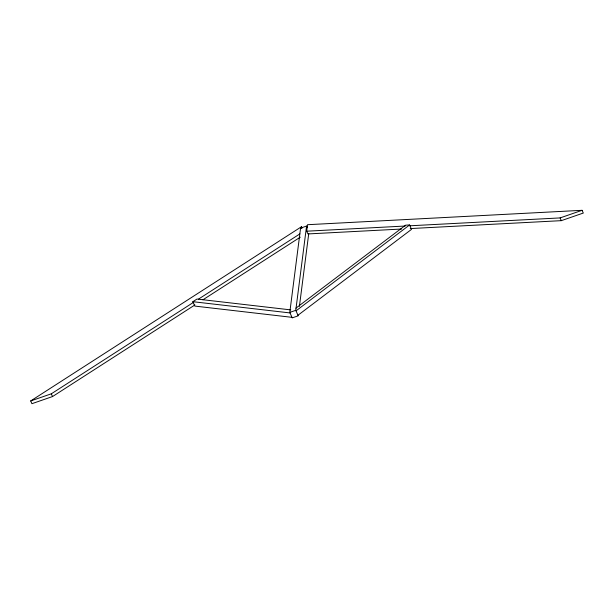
<?xml version="1.0" encoding="UTF-8"?>
<svg xmlns="http://www.w3.org/2000/svg" width="614" height="614" viewBox="0 0 614 614"><rect width="100%" height="100%" fill="white"/><g stroke="black" fill="none" stroke-linecap="round" stroke-linejoin="round"><path stroke-width="0.92" d="M306.57 226.052L295.779 310.316L298.204 315.811L292.218 317.875L289.793 312.388L300.584 228.116L306.57 226.052L307.261 227.617M301.336 228.362L301.551 226.689L30.7 400.942L31.913 403.69L52.528 396.56L194.914 304.951M401.625 229.03L307.906 233.934L306.693 231.194L307.53 224.701L582.087 210.31L583.3 213.058L561.319 220.656L410.229 228.577M299.417 306.34L308.758 233.435M295.879 308.19L405.662 225.154L409.561 224.977L411.51 229.375L297.959 315.258M296.017 310.868L409.561 224.977M30.7 400.942L51.315 393.812L193.702 302.211M198.529 299.102L299.893 233.896M202.965 299.778L300.3 237.157M291.972 317.331L194.807 306.079L192.865 301.689L197.002 299.041L290.775 309.893M409.968 225.783L560.106 217.916L582.087 210.31M289.793 312.388L295.779 310.316M306.693 231.194L405.194 226.029M192.865 301.689L290.031 312.933M560.106 217.916L561.319 220.656M301.551 226.689L302.157 228.063M51.315 393.812L52.528 396.56"/></g></svg>
